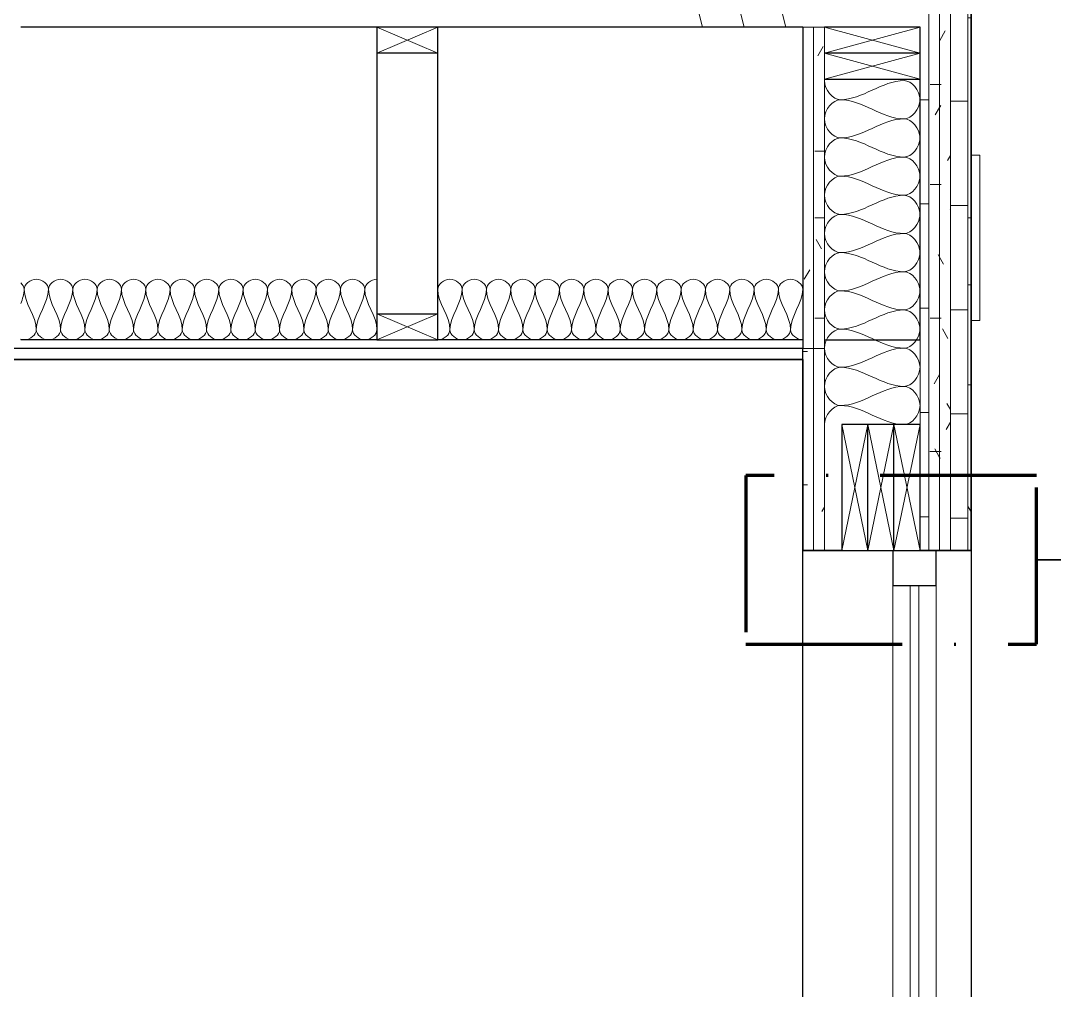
# Model space of a CAD drawing. Header units: inches. Extents: x 6 to 8416, y -388 to 6104.
# Drawn here: x 128.8 to 188.3, y 5803.3 to 5859.1 of the extents above; entities that cross this region are included whole.
import ezdxf

# ---------------------------------------------------------------- set-up
doc = ezdxf.new("R2010")
doc.units = ezdxf.units.IN
doc.header["$MEASUREMENT"] = 0
doc.linetypes.add('Dash Dot 3_16_', pattern=[15, 9, -3, 0, -3])
for name, color, linetype, lineweight in [('A-ANNO-SYMB', 150, 'Continuous', 13), ('A-DETL', 90, 'Continuous', 13), ('A-DETL-GENF', 92, 'Continuous', 13), ('A-FLOR', 192, 'Continuous', 18), ('A-FLOR-MCUT', 51, 'Continuous', 25), ('A-FLOR-PATT', 8, 'Continuous', 35), ('A-GLAZ', 151, 'Continuous', 25), ('A-GLAZ-SILL', 1, 'Continuous', 18), ('A-WALL', 113, 'Continuous', 25), ('A-WALL-PATT', 111, 'Continuous', 35), ('M-EQPM', 50, 'Continuous', 18)]:
    doc.layers.add(name, color=color, linetype=linetype, lineweight=lineweight)
pattern_1 = [(0, (-751.995, 5590.484), (0, 60), [60, 0, 0, 0]), (284.036, (-711.195, 5602.484), (59.99915, -180.0005), [12.369, -235.017]), (284.036, (-713.595, 5602.484), (59.99915, -180.0005), [12.369, -235.017]), (284.036, (-715.995, 5602.484), (59.99915, -180.0005), [12.369, -235.017]), (284.036, (-747.195, 5614.484), (59.99915, -180.0005), [12.369, -235.017]), (284.036, (-749.595, 5614.484), (59.99915, -180.0005), [12.369, -235.017]), (284.036, (-751.995, 5614.484), (59.99915, -180.0005), [12.369, -235.017]), (284.036, (-729.195, 5626.484), (59.99915, -180.0005), [12.369, -235.017]), (284.036, (-731.595, 5626.484), (59.99915, -180.0005), [12.369, -235.017]), (284.036, (-733.995, 5626.484), (59.99915, -180.0005), [12.369, -235.017]), (284.036, (-711.195, 5638.484), (59.99915, -180.0005), [12.369, -235.017]), (284.036, (-713.595, 5638.484), (59.99915, -180.0005), [12.369, -235.017]), (284.036, (-715.995, 5638.484), (59.99915, -180.0005), [12.369, -235.017]), (284.036, (-747.195, 5650.484), (59.99915, -180.0005), [12.369, -235.017]), (284.036, (-749.595, 5650.484), (59.99915, -180.0005), [12.369, -235.017]), (284.036, (-751.995, 5650.484), (59.99915, -180.0005), [12.369, -235.017]), (0, (-751.995, 5596.484), (0, 60), [60, 0, 0, 0]), (0, (-751.995, 5602.484), (0, 60), [60, 0, 0, 0]), (0, (-751.995, 5608.484), (0, 60), [60, 0, 0, 0]), (0, (-751.995, 5614.484), (0, 60), [60, 0, 0, 0]), (0, (-751.995, 5620.484), (0, 60), [60, 0, 0, 0]), (0, (-751.995, 5626.484), (0, 60), [60, 0, 0, 0]), (0, (-751.995, 5632.484), (0, 60), [60, 0, 0, 0]), (0, (-751.995, 5638.484), (0, 60), [60, 0, 0, 0]), (0, (-751.995, 5644.484), (0, 60), [60, 0, 0, 0])]
pattern_2 = [(0, (-751.9948, 5590.484), (7.68, 1.92), [0.6336, -5.126, 0.6336, -5.126, -30.72]), (0, (-751.9948, 5590.484), (7.68, 1.92), [-11.52, 0.6336, -10.886, 0.6336, -5.126, -13.44]), (0, (-751.9948, 5590.484), (7.68, 1.92), [-28.8, 0.6336, -3.206, 0.6336, -8.966]), (120, (-749.1148, 5591.444), (-5.5027688, 5.691075), [0.6336, -5.126, 0.6336, -5.126, -30.72]), (120, (-749.1148, 5591.444), (-5.5027688, 5.691075), [-11.52, 0.6336, -10.886, 0.6336, -5.126, -13.44]), (120, (-749.1148, 5591.444), (-5.5027688, 5.691075), [-28.8, 0.6336, -3.206, 0.6336, -8.966]), (240, (-748.1548, 5595.284), (-2.1772312, -7.611075), [0.6336, -5.126, 0.6336, -5.126, -30.72]), (240, (-748.1548, 5595.284), (-2.1772312, -7.611075), [-11.52, 0.6336, -10.886, 0.6336, -5.126, -13.44]), (240, (-748.1548, 5595.284), (-2.1772312, -7.611075), [-28.8, 0.6336, -3.206, 0.6336, -8.966])]
pattern_3 = [(0, (-902.613, 5590.484), (7.68, 1.92), [0.6336, -5.126, 0.6336, -5.126, -30.72]), (0, (-902.613, 5590.484), (7.68, 1.92), [-11.52, 0.6336, -10.886, 0.6336, -5.126, -13.44]), (0, (-902.613, 5590.484), (7.68, 1.92), [-28.8, 0.6336, -3.206, 0.6336, -8.966]), (120, (-899.733, 5591.444), (-5.5027688, 5.691075), [0.6336, -5.126, 0.6336, -5.126, -30.72]), (120, (-899.733, 5591.444), (-5.5027688, 5.691075), [-11.52, 0.6336, -10.886, 0.6336, -5.126, -13.44]), (120, (-899.733, 5591.444), (-5.5027688, 5.691075), [-28.8, 0.6336, -3.206, 0.6336, -8.966]), (240, (-898.773, 5595.284), (-2.1772312, -7.611075), [0.6336, -5.126, 0.6336, -5.126, -30.72]), (240, (-898.773, 5595.284), (-2.1772312, -7.611075), [-11.52, 0.6336, -10.886, 0.6336, -5.126, -13.44]), (240, (-898.773, 5595.284), (-2.1772312, -7.611075), [-28.8, 0.6336, -3.206, 0.6336, -8.966])]

# ---------------------------------------------------------------- blocks, each defined once
blk = doc.blocks.new('1-2 WD Adaptive-Color Side Panel-TS - 4-0_x6_-6_-17821692-WALL SECTION - PARKING EAST')
at = {"layer": 'A-GLAZ', "lineweight": 13}
for p, q in [((23.189, 5445), (23.189, 5367)), ((32.877, 5367), (32.877, 5445)), ((28.377, 5443), (28.377, 5395)), ((30.877, 5395), (30.877, 5443)), ((28.377, 5391), (28.377, 5369)), ((30.877, 5369), (30.877, 5391))]:
    blk.add_line(p, q, dxfattribs=at)
at = {"layer": 'A-GLAZ', "color": 7}
for p, q in [((28.377, 5445), (28.377, 5443)), ((30.877, 5445), (29.939, 5445)), ((30.877, 5443), (30.877, 5445)), ((28.377, 5443), (30.877, 5443)), ((30.877, 5395), (28.377, 5395)), ((28.377, 5395), (28.377, 5393)), ((30.877, 5393), (30.877, 5395)), ((30.877, 5393), (28.377, 5393)), ((28.377, 5393), (28.377, 5391)), ((28.377, 5393), (30.877, 5393)), ((30.877, 5391), (30.877, 5393)), ((28.377, 5391), (30.877, 5391)), ((30.877, 5369), (28.377, 5369)), ((28.377, 5369), (28.377, 5367)), ((30.877, 5367), (30.877, 5369)), ((29.939, 5367), (30.877, 5367))]:
    blk.add_line(p, q, dxfattribs=at)
at = {"layer": 'A-GLAZ', "lineweight": 18}
for p, q in [((29.877, 5443), (29.377, 5443)), ((29.377, 5443), (29.377, 5395)), ((29.877, 5395), (29.877, 5443)), ((29.377, 5395), (29.877, 5395)), ((29.877, 5390), (29.377, 5390)), ((29.377, 5390), (29.377, 5370)), ((29.877, 5370), (29.877, 5390)), ((29.377, 5370), (29.877, 5370))]:
    blk.add_line(p, q, dxfattribs=at)
at = {"layer": 'A-GLAZ-SILL'}
for p, q in [((30.377, 5391), (28.877, 5391)), ((28.877, 5391), (28.877, 5390)), ((30.377, 5390), (30.377, 5391)), ((28.877, 5390), (30.377, 5390)), ((28.877, 5390), (28.877, 5370)), ((30.377, 5370), (30.377, 5390)), ((28.877, 5370), (28.877, 5369)), ((30.377, 5370), (28.877, 5370)), ((30.377, 5369), (30.377, 5370)), ((28.877, 5369), (30.377, 5369))]:
    blk.add_line(p, q, dxfattribs=at)
blk = doc.blocks.new('ME Louvers w Trim-AM - 24_ x 8_-17810076-WALL SECTION - PARKING EAST')
at = {"layer": 'M-EQPM'}
for p, q in [((32.877, 5467.75), (33.377, 5467.75)), ((33.377, 5467.75), (33.377, 5458.25)), ((33.377, 5458.25), (32.877, 5458.25))]:
    blk.add_line(p, q, dxfattribs=at)
blk = doc.blocks.new('06 Nominal Cut Lumber-Section-AM1 - 2x8 Section-20149446-WALL SECTION - PARKING EAST')
at = {"layer": 'A-DETL-GENF', "lineweight": 25}
for p, q in [((29.939, 5708), (28.439, 5708)), ((29.939, 5700.75), (29.939, 5708)), ((28.439, 5700.75), (29.939, 5700.75))]:
    blk.add_line(p, q, dxfattribs=at)
at = {"layer": 'A-DETL-GENF'}
for p, q in [((29.939, 5700.75), (28.439, 5708)), ((28.439, 5700.75), (29.939, 5708))]:
    blk.add_line(p, q, dxfattribs=at)
blk = doc.blocks.new('06 Nominal Cut Lumber-Section-AM1 - 2x8 Section-V2-WALL SECTION - PARKING EAST')
at = {"layer": 'A-DETL-GENF', "lineweight": 25}
for p, q in [((26.939, 5708), (25.439, 5708)), ((25.439, 5708), (25.439, 5700.75)), ((26.939, 5700.75), (26.939, 5708)), ((25.439, 5700.75), (26.939, 5700.75))]:
    blk.add_line(p, q, dxfattribs=at)
at = {"layer": 'A-DETL-GENF'}
for p, q in [((26.939, 5700.75), (25.439, 5708)), ((25.439, 5700.75), (26.939, 5708))]:
    blk.add_line(p, q, dxfattribs=at)
blk = doc.blocks.new('06 Nominal Cut Lumber-Section-AM1 - 2x6 Section-9014713-WALL SECTION - PARKING EAST')
at = {"layer": 'A-DETL-GENF', "lineweight": 25}
for p, q in [((29.939, 5730.875), (24.439, 5730.875)), ((29.939, 5729.375), (29.939, 5730.875))]:
    blk.add_line(p, q, dxfattribs=at)
at = {"layer": 'A-DETL-GENF'}
for p, q in [((24.439, 5730.875), (29.939, 5729.375)), ((24.439, 5729.375), (29.939, 5730.875))]:
    blk.add_line(p, q, dxfattribs=at)
blk = doc.blocks.new('06 Nominal Cut Lumber-Section-AM1 - 2x6 Section-16986702-WALL SECTION - PARKING EAST')
at = {"layer": 'A-DETL-GENF', "lineweight": 25}
for p, q in [((29.939, 5729.375), (24.439, 5729.375)), ((29.939, 5727.875), (29.939, 5729.375)), ((24.439, 5727.875), (29.939, 5727.875))]:
    blk.add_line(p, q, dxfattribs=at)
at = {"layer": 'A-DETL-GENF'}
for p, q in [((24.439, 5727.875), (29.939, 5729.375)), ((24.439, 5729.375), (29.939, 5727.875))]:
    blk.add_line(p, q, dxfattribs=at)
blk = doc.blocks.new('09 GypsumWallboardTypeX-Section-AM - 5_8_-V10-WALL SECTION - PARKING EAST')
at = {"layer": 'A-DETL-GENF'}
h = blk.add_hatch(dxfattribs=at)
h.set_pattern_fill('FP_6', color=256, style=0, pattern_type=2)
h.set_pattern_definition(pattern_3)
h.paths.add_polyline_path([(24.439, 5840.25), (24.439, 5858.75), (23.814, 5858.75), (23.814, 5840.25)])
for p, q in [((24.439, 5858.75), (23.814, 5858.75)), ((24.439, 5840.25), (24.439, 5858.75)), ((23.814, 5840.25), (24.439, 5840.25))]:
    blk.add_line(p, q, dxfattribs=at)
blk = doc.blocks.new('09 GypsumWallboardTypeX-Section-AM - 5_8_-V11-WALL SECTION - PARKING EAST')
at = {"layer": 'A-DETL-GENF'}
h = blk.add_hatch(dxfattribs=at)
h.set_pattern_fill('FP_6', color=256, style=0, pattern_type=2)
h.set_pattern_definition(pattern_3)
h.paths.add_polyline_path([(23.814, 5840.25), (23.814, 5858.75), (23.189, 5858.75), (23.189, 5840.25)])
at = {"layer": 'A-DETL-GENF', "lineweight": 25}
blk.add_line((23.189, 5858.75), (23.189, 5840.25), dxfattribs=at)
at = {"layer": 'A-DETL-GENF'}
for p, q in [((23.814, 5858.75), (23.189, 5858.75)), ((23.814, 5840.25), (23.814, 5858.75)), ((23.189, 5840.25), (23.814, 5840.25))]:
    blk.add_line(p, q, dxfattribs=at)
blk = doc.blocks.new('06 Nominal Cut Lumber-Section-AM1 - 2x4 Section-9046868-WALL SECTION - PARKING EAST')
at = {"layer": 'A-DETL-GENF', "lineweight": 25}
for p, q in [((2.189, 5730.875), (-1.311, 5730.875)), ((-1.311, 5730.875), (-1.311, 5729.375)), ((2.189, 5729.375), (2.189, 5730.875))]:
    blk.add_line(p, q, dxfattribs=at)
at = {"layer": 'A-DETL-GENF'}
for p, q in [((-1.311, 5729.375), (2.189, 5730.875)), ((-1.311, 5730.875), (2.189, 5729.375))]:
    blk.add_line(p, q, dxfattribs=at)
blk = doc.blocks.new('06 Nominal Cut Lumber-Section-AM1 - 2x4 Section-V5-WALL SECTION - PARKING EAST')
at = {"layer": 'A-DETL-GENF', "lineweight": 25}
for p, q in [((-1.311, 5714.375), (-1.311, 5712.875)), ((2.189, 5712.875), (2.189, 5714.375)), ((-1.311, 5712.875), (2.189, 5712.875))]:
    blk.add_line(p, q, dxfattribs=at)
at = {"layer": 'A-DETL-GENF'}
for p, q in [((-1.311, 5712.875), (2.189, 5714.375)), ((-1.311, 5714.375), (2.189, 5712.875))]:
    blk.add_line(p, q, dxfattribs=at)
blk = doc.blocks.new('06 Nominal Cut Lumber-Top-AM - 4_ W-20150248-WALL SECTION - PARKING EAST')
at = {"layer": 'A-DETL-GENF', "lineweight": 25}
for p, q in [((2.189, 5729.375), (-1.311, 5729.375)), ((-1.311, 5729.375), (-1.311, 5714.375)), ((2.189, 5714.375), (2.189, 5729.375)), ((-1.311, 5714.375), (2.189, 5714.375))]:
    blk.add_line(p, q, dxfattribs=at)

msp = doc.modelspace()

# ---------------------------------------------------------------- hatches: boundary and pattern name
at = {"layer": 'A-FLOR-PATT', "lineweight": 13}
h = msp.add_hatch(dxfattribs=at)
h.set_pattern_fill('FP_3', color=256, style=0, pattern_type=2)
h.set_pattern_definition(pattern_1)
h.paths.add_polyline_path([(128.80738982, 5858.75), (180.55738975, 5858.75), (180.55738982, 5859.5), (36.66538982, 5859.5), (36.66538982, 5858.75), (125.30738982, 5858.75)])
at = {"layer": 'A-WALL-PATT', "lineweight": 13}
h = msp.add_hatch(dxfattribs=at)
h.set_pattern_fill('FP_3', color=256, style=0, pattern_type=2)
h.set_pattern_definition(pattern_1)
h.paths.add_polyline_path([(180.55738982, 5731.625), (181.05738982, 5731.625), (181.05738982, 5750.625), (180.55738982, 5750.625), (180.55738982, 5733.125)])
h.paths.add_polyline_path([(180.55738982, 5828.625), (181.05738982, 5828.625), (181.05738982, 5859.5), (180.55738982, 5859.5), (180.55738982, 5835.875)])
h = msp.add_hatch(dxfattribs=at)
h.set_pattern_fill('FP_6', color=256, style=0, pattern_type=2)
h.set_pattern_definition(pattern_2)
h.paths.add_polyline_path([(181.68238982, 5731.625), (181.68238982, 5750.625), (181.05738982, 5750.625), (181.05738982, 5731.625)])
h.paths.add_polyline_path([(181.05738982, 5828.625), (181.68238982, 5828.625), (181.68238982, 5859.5), (181.05738982, 5859.5), (181.05738982, 5843.40475)])
h = msp.add_hatch(dxfattribs=at)
h.set_pattern_fill('FP_6', color=256, style=0, pattern_type=2)
h.set_pattern_definition(pattern_2)
h.paths.add_polyline_path([(181.79938982, 5731.625), (182.30738982, 5731.625), (182.30738982, 5750.625), (181.68238982, 5750.625), (181.68238982, 5731.625)])
h.paths.add_polyline_path([(181.79938982, 5828.625), (182.30738982, 5828.625), (182.30738982, 5859.5), (181.68238982, 5859.5), (181.68238982, 5828.625)])
h = msp.add_hatch(dxfattribs=at)
h.set_pattern_fill('FP_2', color=256, style=0, pattern_type=2)
h.set_pattern_definition([(0, (-751.995, 5590.484), (0, 6), []), (90, (-751.995, 5590.484), (-6, 4e-16), [])])
h.paths.add_polyline_path([(182.49488982, 5731.625), (182.49488982, 5732.375), (183.30738982, 5732.375), (183.30738982, 5750.625), (182.30738982, 5750.625), (182.30738982, 5731.625)])
h.paths.add_polyline_path([(182.30738982, 5828.625), (183.30738982, 5828.625), (183.30738982, 5859.5), (182.30738982, 5859.5), (182.30738982, 5843.40475)])
h = msp.add_hatch(dxfattribs=at)
h.set_pattern_fill('FP_6', color=256, style=0, pattern_type=2)
h.set_pattern_definition(pattern_2)
h.paths.add_polyline_path([(183.49488982, 5732.375), (183.49488982, 5750.625), (183.30738982, 5750.625), (183.30738982, 5732.375)])
h.paths.add_polyline_path([(183.49488982, 5828.625), (183.49488982, 5859.5), (183.30738982, 5859.5), (183.30738982, 5828.625)])
h = msp.add_hatch(dxfattribs=at)
h.set_pattern_fill('FP_6', color=256, style=0, pattern_type=2)
h.set_pattern_definition(pattern_2)
h.paths.add_polyline_path([(174.43238982, 5731.625), (174.43238982, 5750.625), (173.80738982, 5750.625), (173.80738982, 5731.625)])
h.paths.add_polyline_path([(174.43238982, 5828.625), (174.43238982, 5840.25), (173.80738982, 5840.25), (173.80738982, 5828.625)])
h = msp.add_hatch(dxfattribs=at)
h.set_pattern_fill('FP_6', color=256, style=0, pattern_type=2)
h.set_pattern_definition(pattern_2)
h.paths.add_polyline_path([(174.43238982, 5731.625), (175.05738982, 5731.625), (175.05738982, 5750.625), (174.43238982, 5750.625), (174.43238982, 5733.125)])
h.paths.add_polyline_path([(174.43238982, 5828.625), (175.05738982, 5828.625), (175.05738982, 5840.25), (174.43238982, 5840.25), (174.43238982, 5839.625)])

# ---------------------------------------------------------------- linework, layer by layer
at = {"layer": 'A-ANNO-SYMB', "linetype": 'Dash Dot 3_16_', "lineweight": 70}
for p, q in [((170.52496915, 5832.9384304), (170.52496915, 5823.24781304)), ((187.26330822, 5832.9384304), (170.52496915, 5832.9384304)), ((187.26330822, 5823.24781304), (187.26330822, 5832.9384304)), ((170.52496915, 5823.24781304), (187.26330822, 5823.24781304))]:
    msp.add_line(p, q, dxfattribs=at)
at = {"layer": 'A-ANNO-SYMB', "lineweight": 35}
msp.add_line((187.26330822, 5828.09312172), (207.03341478, 5828.09312172), dxfattribs=at)
at = {"layer": 'A-DETL'}
for points in [[(175.97405649, 5854.575), (175.54193568, 5854.575), (175.05738982, 5855.15645503), (175.05738982, 5855.675)], [(179.64072315, 5855.675), (178.38088532, 5855.675), (177.23389432, 5854.575), (175.97405649, 5854.575)], [(179.64072315, 5853.475), (180.07284396, 5853.475), (181.04193568, 5854.575), (180.07284396, 5855.675), (179.64072315, 5855.675)], [(175.97405649, 5852.375), (175.54193568, 5852.375), (174.57284396, 5853.475), (175.54193568, 5854.575), (175.97405649, 5854.575)], [(175.97405649, 5854.575), (177.23389432, 5854.575), (178.38088532, 5853.475), (179.64072315, 5853.475)], [(179.64072315, 5853.475), (178.38088532, 5853.475), (177.23389432, 5852.375), (175.97405649, 5852.375)], [(179.64072315, 5851.275), (180.07284396, 5851.275), (181.04193568, 5852.375), (180.07284396, 5853.475), (179.64072315, 5853.475)], [(175.97405649, 5850.175), (175.54193568, 5850.175), (174.57284396, 5851.275), (175.54193568, 5852.375), (175.97405649, 5852.375)], [(175.97405649, 5852.375), (177.23389432, 5852.375), (178.38088532, 5851.275), (179.64072315, 5851.275)], [(179.64072315, 5851.275), (178.38088532, 5851.275), (177.23389432, 5850.175), (175.97405649, 5850.175)], [(179.64072315, 5849.075), (180.07284396, 5849.075), (181.04193568, 5850.175), (180.07284396, 5851.275), (179.64072315, 5851.275)], [(175.97405649, 5847.975), (175.54193568, 5847.975), (174.57284396, 5849.075), (175.54193568, 5850.175), (175.97405649, 5850.175)], [(175.97405649, 5850.175), (177.23389432, 5850.175), (178.38088532, 5849.075), (179.64072315, 5849.075)], [(179.64072315, 5849.075), (178.38088532, 5849.075), (177.23389432, 5847.975), (175.97405649, 5847.975)], [(179.64072315, 5846.875), (180.07284396, 5846.875), (181.04193568, 5847.975), (180.07284396, 5849.075), (179.64072315, 5849.075)], [(175.97405649, 5845.775), (175.54193568, 5845.775), (174.57284396, 5846.875), (175.54193568, 5847.975), (175.97405649, 5847.975)], [(175.97405649, 5847.975), (177.23389432, 5847.975), (178.38088532, 5846.875), (179.64072315, 5846.875)], [(179.64072315, 5846.875), (178.38088532, 5846.875), (177.23389432, 5845.775), (175.97405649, 5845.775)], [(179.64072315, 5844.675), (180.07284396, 5844.675), (181.04193568, 5845.775), (180.07284396, 5846.875), (179.64072315, 5846.875)], [(175.97405649, 5843.575), (175.54193568, 5843.575), (174.57284396, 5844.675), (175.54193568, 5845.775), (175.97405649, 5845.775)], [(175.97405649, 5845.775), (177.23389432, 5845.775), (178.38088532, 5844.675), (179.64072315, 5844.675)], [(179.64072315, 5844.675), (178.38088532, 5844.675), (177.23389432, 5843.575), (175.97405649, 5843.575)], [(179.64072315, 5842.475), (180.07284396, 5842.475), (181.04193568, 5843.575), (180.07284396, 5844.675), (179.64072315, 5844.675)], [(129.00738982, 5843.66666667), (129.00738982, 5843.79237454), (128.93424696, 5843.92505426), (128.82139798, 5844.03206119)], [(130.40738982, 5843.66666667), (130.40738982, 5843.94165264), (129.70738982, 5844.55834736), (129.00738982, 5843.94165264), (129.00738982, 5843.66666667)], [(131.80738982, 5843.66666667), (131.80738982, 5843.94165264), (131.10738982, 5844.55834736), (130.40738982, 5843.94165264), (130.40738982, 5843.66666667)], [(133.20738982, 5843.66666667), (133.20738982, 5843.94165264), (132.50738982, 5844.55834736), (131.80738982, 5843.94165264), (131.80738982, 5843.66666667)], [(134.60738982, 5843.66666667), (134.60738982, 5843.94165264), (133.90738982, 5844.55834736), (133.20738982, 5843.94165264), (133.20738982, 5843.66666667)], [(136.00738982, 5843.66666667), (136.00738982, 5843.94165264), (135.30738982, 5844.55834736), (134.60738982, 5843.94165264), (134.60738982, 5843.66666667)], [(137.40738982, 5843.66666667), (137.40738982, 5843.94165264), (136.70738982, 5844.55834736), (136.00738982, 5843.94165264), (136.00738982, 5843.66666667)], [(138.80738982, 5843.66666667), (138.80738982, 5843.94165264), (138.10738982, 5844.55834736), (137.40738982, 5843.94165264), (137.40738982, 5843.66666667)], [(140.20738982, 5843.66666667), (140.20738982, 5843.94165264), (139.50738982, 5844.55834736), (138.80738982, 5843.94165264), (138.80738982, 5843.66666667)], [(141.60738982, 5843.66666667), (141.60738982, 5843.94165264), (140.90738982, 5844.55834736), (140.20738982, 5843.94165264), (140.20738982, 5843.66666667)], [(143.00738982, 5843.66666667), (143.00738982, 5843.94165264), (142.30738982, 5844.55834736), (141.60738982, 5843.94165264), (141.60738982, 5843.66666667)], [(144.40738982, 5843.66666667), (144.40738982, 5843.94165264), (143.70738982, 5844.55834736), (143.00738982, 5843.94165264), (143.00738982, 5843.66666667)], [(145.80738982, 5843.66666667), (145.80738982, 5843.94165264), (145.10738982, 5844.55834736), (144.40738982, 5843.94165264), (144.40738982, 5843.66666667)], [(147.20738982, 5843.66666667), (147.20738982, 5843.94165264), (146.50738982, 5844.55834736), (145.80738982, 5843.94165264), (145.80738982, 5843.66666667)], [(148.60738982, 5843.66666667), (148.60738982, 5843.94165264), (147.90738982, 5844.55834736), (147.20738982, 5843.94165264), (147.20738982, 5843.66666667)], [(149.30738982, 5844.25), (148.95738982, 5844.25), (148.60738982, 5843.94165264), (148.60738982, 5843.66666667)], [(154.20738982, 5843.66666667), (154.20738982, 5843.94165264), (153.50738982, 5844.55834736), (152.80738982, 5843.94165264), (152.80738982, 5843.66666667)], [(155.60738982, 5843.66666667), (155.60738982, 5843.94165264), (154.90738982, 5844.55834736), (154.20738982, 5843.94165264), (154.20738982, 5843.66666667)], [(157.00738982, 5843.66666667), (157.00738982, 5843.94165264), (156.30738982, 5844.55834736), (155.60738982, 5843.94165264), (155.60738982, 5843.66666667)], [(158.40738982, 5843.66666667), (158.40738982, 5843.94165264), (157.70738982, 5844.55834736), (157.00738982, 5843.94165264), (157.00738982, 5843.66666667)], [(159.80738982, 5843.66666667), (159.80738982, 5843.94165264), (159.10738982, 5844.55834736), (158.40738982, 5843.94165264), (158.40738982, 5843.66666667)], [(161.20738982, 5843.66666667), (161.20738982, 5843.94165264), (160.50738982, 5844.55834736), (159.80738982, 5843.94165264), (159.80738982, 5843.66666667)], [(162.60738982, 5843.66666667), (162.60738982, 5843.94165264), (161.90738982, 5844.55834736), (161.20738982, 5843.94165264), (161.20738982, 5843.66666667)], [(164.00738982, 5843.66666667), (164.00738982, 5843.94165264), (163.30738982, 5844.55834736), (162.60738982, 5843.94165264), (162.60738982, 5843.66666667)], [(165.40738982, 5843.66666667), (165.40738982, 5843.94165264), (164.70738982, 5844.55834736), (164.00738982, 5843.94165264), (164.00738982, 5843.66666667)], [(166.80738982, 5843.66666667), (166.80738982, 5843.94165264), (166.10738982, 5844.55834736), (165.40738982, 5843.94165264), (165.40738982, 5843.66666667)], [(168.20738982, 5843.66666667), (168.20738982, 5843.94165264), (167.50738982, 5844.55834736), (166.80738982, 5843.94165264), (166.80738982, 5843.66666667)], [(169.60738982, 5843.66666667), (169.60738982, 5843.94165264), (168.90738982, 5844.55834736), (168.20738982, 5843.94165264), (168.20738982, 5843.66666667)], [(171.00738982, 5843.66666667), (171.00738982, 5843.94165264), (170.30738982, 5844.55834736), (169.60738982, 5843.94165264), (169.60738982, 5843.66666667)], [(172.40738982, 5843.66666667), (172.40738982, 5843.94165264), (171.70738982, 5844.55834736), (171.00738982, 5843.94165264), (171.00738982, 5843.66666667)], [(173.80738982, 5843.66666667), (173.80738982, 5843.94165264), (173.10738982, 5844.55834736), (172.40738982, 5843.94165264), (172.40738982, 5843.66666667)], [(128.80858812, 5842.84129608), (128.92083023, 5843.11170314), (129.00738982, 5843.38474491), (129.00738982, 5843.66666667)], [(129.00738982, 5843.66666667), (129.00738982, 5842.86495168), (129.70738982, 5842.13504832), (129.70738982, 5841.33333333)], [(129.70738982, 5841.33333333), (129.70738982, 5842.13504832), (130.40738982, 5842.86495168), (130.40738982, 5843.66666667)], [(130.40738982, 5843.66666667), (130.40738982, 5842.86495168), (131.10738982, 5842.13504832), (131.10738982, 5841.33333333)], [(131.10738982, 5841.33333333), (131.10738982, 5842.13504832), (131.80738982, 5842.86495168), (131.80738982, 5843.66666667)], [(131.80738982, 5843.66666667), (131.80738982, 5842.86495168), (132.50738982, 5842.13504832), (132.50738982, 5841.33333333)], [(132.50738982, 5841.33333333), (132.50738982, 5842.13504832), (133.20738982, 5842.86495168), (133.20738982, 5843.66666667)], [(133.20738982, 5843.66666667), (133.20738982, 5842.86495168), (133.90738982, 5842.13504832), (133.90738982, 5841.33333333)], [(133.90738982, 5841.33333333), (133.90738982, 5842.13504832), (134.60738982, 5842.86495168), (134.60738982, 5843.66666667)], [(134.60738982, 5843.66666667), (134.60738982, 5842.86495168), (135.30738982, 5842.13504832), (135.30738982, 5841.33333333)], [(135.30738982, 5841.33333333), (135.30738982, 5842.13504832), (136.00738982, 5842.86495168), (136.00738982, 5843.66666667)], [(136.00738982, 5843.66666667), (136.00738982, 5842.86495168), (136.70738982, 5842.13504832), (136.70738982, 5841.33333333)], [(136.70738982, 5841.33333333), (136.70738982, 5842.13504832), (137.40738982, 5842.86495168), (137.40738982, 5843.66666667)], [(137.40738982, 5843.66666667), (137.40738982, 5842.86495168), (138.10738982, 5842.13504832), (138.10738982, 5841.33333333)], [(138.10738982, 5841.33333333), (138.10738982, 5842.13504832), (138.80738982, 5842.86495168), (138.80738982, 5843.66666667)], [(138.80738982, 5843.66666667), (138.80738982, 5842.86495168), (139.50738982, 5842.13504832), (139.50738982, 5841.33333333)], [(139.50738982, 5841.33333333), (139.50738982, 5842.13504832), (140.20738982, 5842.86495168), (140.20738982, 5843.66666667)], [(140.20738982, 5843.66666667), (140.20738982, 5842.86495168), (140.90738982, 5842.13504832), (140.90738982, 5841.33333333)], [(140.90738982, 5841.33333333), (140.90738982, 5842.13504832), (141.60738982, 5842.86495168), (141.60738982, 5843.66666667)], [(141.60738982, 5843.66666667), (141.60738982, 5842.86495168), (142.30738982, 5842.13504832), (142.30738982, 5841.33333333)], [(142.30738982, 5841.33333333), (142.30738982, 5842.13504832), (143.00738982, 5842.86495168), (143.00738982, 5843.66666667)], [(143.00738982, 5843.66666667), (143.00738982, 5842.86495168), (143.70738982, 5842.13504832), (143.70738982, 5841.33333333)], [(143.70738982, 5841.33333333), (143.70738982, 5842.13504832), (144.40738982, 5842.86495168), (144.40738982, 5843.66666667)], [(144.40738982, 5843.66666667), (144.40738982, 5842.86495168), (145.10738982, 5842.13504832), (145.10738982, 5841.33333333)], [(145.10738982, 5841.33333333), (145.10738982, 5842.13504832), (145.80738982, 5842.86495168), (145.80738982, 5843.66666667)], [(145.80738982, 5843.66666667), (145.80738982, 5842.86495168), (146.50738982, 5842.13504832), (146.50738982, 5841.33333333)], [(146.50738982, 5841.33333333), (146.50738982, 5842.13504832), (147.20738982, 5842.86495168), (147.20738982, 5843.66666667)], [(147.20738982, 5843.66666667), (147.20738982, 5842.86495168), (147.90738982, 5842.13504832), (147.90738982, 5841.33333333)], [(147.90738982, 5841.33333333), (147.90738982, 5842.13504832), (148.60738982, 5842.86495168), (148.60738982, 5843.66666667)], [(148.60738982, 5843.66666667), (148.60738982, 5842.86495168), (149.30738982, 5842.13504832), (149.30738982, 5841.33333333)], [(152.80738982, 5843.66666667), (152.80738982, 5842.86495168), (153.50738982, 5842.13504832), (153.50738982, 5841.33333333)], [(153.50738982, 5841.33333333), (153.50738982, 5842.13504832), (154.20738982, 5842.86495168), (154.20738982, 5843.66666667)], [(154.20738982, 5843.66666667), (154.20738982, 5842.86495168), (154.90738982, 5842.13504832), (154.90738982, 5841.33333333)], [(154.90738982, 5841.33333333), (154.90738982, 5842.13504832), (155.60738982, 5842.86495168), (155.60738982, 5843.66666667)], [(155.60738982, 5843.66666667), (155.60738982, 5842.86495168), (156.30738982, 5842.13504832), (156.30738982, 5841.33333333)], [(156.30738982, 5841.33333333), (156.30738982, 5842.13504832), (157.00738982, 5842.86495168), (157.00738982, 5843.66666667)], [(157.00738982, 5843.66666667), (157.00738982, 5842.86495168), (157.70738982, 5842.13504832), (157.70738982, 5841.33333333)], [(157.70738982, 5841.33333333), (157.70738982, 5842.13504832), (158.40738982, 5842.86495168), (158.40738982, 5843.66666667)], [(158.40738982, 5843.66666667), (158.40738982, 5842.86495168), (159.10738982, 5842.13504832), (159.10738982, 5841.33333333)], [(159.10738982, 5841.33333333), (159.10738982, 5842.13504832), (159.80738982, 5842.86495168), (159.80738982, 5843.66666667)], [(159.80738982, 5843.66666667), (159.80738982, 5842.86495168), (160.50738982, 5842.13504832), (160.50738982, 5841.33333333)], [(160.50738982, 5841.33333333), (160.50738982, 5842.13504832), (161.20738982, 5842.86495168), (161.20738982, 5843.66666667)], [(161.20738982, 5843.66666667), (161.20738982, 5842.86495168), (161.90738982, 5842.13504832), (161.90738982, 5841.33333333)], [(161.90738982, 5841.33333333), (161.90738982, 5842.13504832), (162.60738982, 5842.86495168), (162.60738982, 5843.66666667)], [(162.60738982, 5843.66666667), (162.60738982, 5842.86495168), (163.30738982, 5842.13504832), (163.30738982, 5841.33333333)], [(163.30738982, 5841.33333333), (163.30738982, 5842.13504832), (164.00738982, 5842.86495168), (164.00738982, 5843.66666667)], [(164.00738982, 5843.66666667), (164.00738982, 5842.86495168), (164.70738982, 5842.13504832), (164.70738982, 5841.33333333)], [(164.70738982, 5841.33333333), (164.70738982, 5842.13504832), (165.40738982, 5842.86495168), (165.40738982, 5843.66666667)], [(165.40738982, 5843.66666667), (165.40738982, 5842.86495168), (166.10738982, 5842.13504832), (166.10738982, 5841.33333333)], [(166.10738982, 5841.33333333), (166.10738982, 5842.13504832), (166.80738982, 5842.86495168), (166.80738982, 5843.66666667)], [(166.80738982, 5843.66666667), (166.80738982, 5842.86495168), (167.50738982, 5842.13504832), (167.50738982, 5841.33333333)], [(167.50738982, 5841.33333333), (167.50738982, 5842.13504832), (168.20738982, 5842.86495168), (168.20738982, 5843.66666667)], [(168.20738982, 5843.66666667), (168.20738982, 5842.86495168), (168.90738982, 5842.13504832), (168.90738982, 5841.33333333)], [(168.90738982, 5841.33333333), (168.90738982, 5842.13504832), (169.60738982, 5842.86495168), (169.60738982, 5843.66666667)], [(169.60738982, 5843.66666667), (169.60738982, 5842.86495168), (170.30738982, 5842.13504832), (170.30738982, 5841.33333333)], [(170.30738982, 5841.33333333), (170.30738982, 5842.13504832), (171.00738982, 5842.86495168), (171.00738982, 5843.66666667)], [(171.00738982, 5843.66666667), (171.00738982, 5842.86495168), (171.70738982, 5842.13504832), (171.70738982, 5841.33333333)], [(171.70738982, 5841.33333333), (171.70738982, 5842.13504832), (172.40738982, 5842.86495168), (172.40738982, 5843.66666667)], [(172.40738982, 5843.66666667), (172.40738982, 5842.86495168), (173.10738982, 5842.13504832), (173.10738982, 5841.33333333)], [(173.10738982, 5841.33333333), (173.10738982, 5842.13504832), (173.80738982, 5842.86495168), (173.80738982, 5843.66666667)], [(175.97405649, 5841.375), (175.54193568, 5841.375), (174.57284396, 5842.475), (175.54193568, 5843.575), (175.97405649, 5843.575)], [(175.97405649, 5843.575), (177.23389432, 5843.575), (178.38088532, 5842.475), (179.64072315, 5842.475)], [(179.64072315, 5842.475), (178.38088532, 5842.475), (177.23389432, 5841.375), (175.97405649, 5841.375)], [(179.64072315, 5840.275), (180.07284396, 5840.275), (181.04193568, 5841.375), (180.07284396, 5842.475), (179.64072315, 5842.475)], [(175.97405649, 5839.175), (175.54193568, 5839.175), (174.57284396, 5840.275), (175.54193568, 5841.375), (175.97405649, 5841.375)], [(175.97405649, 5841.375), (177.23389432, 5841.375), (178.38088532, 5840.275), (179.64072315, 5840.275)], [(131.10738982, 5841.33333333), (131.10738982, 5841.05834736), (130.40738982, 5840.44165264), (129.70738982, 5841.05834736), (129.70738982, 5841.33333333)], [(132.50738982, 5841.33333333), (132.50738982, 5841.05834736), (131.80738982, 5840.44165264), (131.10738982, 5841.05834736), (131.10738982, 5841.33333333)], [(133.90738982, 5841.33333333), (133.90738982, 5841.05834736), (133.20738982, 5840.44165264), (132.50738982, 5841.05834736), (132.50738982, 5841.33333333)], [(135.30738982, 5841.33333333), (135.30738982, 5841.05834736), (134.60738982, 5840.44165264), (133.90738982, 5841.05834736), (133.90738982, 5841.33333333)], [(136.70738982, 5841.33333333), (136.70738982, 5841.05834736), (136.00738982, 5840.44165264), (135.30738982, 5841.05834736), (135.30738982, 5841.33333333)], [(138.10738982, 5841.33333333), (138.10738982, 5841.05834736), (137.40738982, 5840.44165264), (136.70738982, 5841.05834736), (136.70738982, 5841.33333333)], [(139.50738982, 5841.33333333), (139.50738982, 5841.05834736), (138.80738982, 5840.44165264), (138.10738982, 5841.05834736), (138.10738982, 5841.33333333)], [(140.90738982, 5841.33333333), (140.90738982, 5841.05834736), (140.20738982, 5840.44165264), (139.50738982, 5841.05834736), (139.50738982, 5841.33333333)], [(142.30738982, 5841.33333333), (142.30738982, 5841.05834736), (141.60738982, 5840.44165264), (140.90738982, 5841.05834736), (140.90738982, 5841.33333333)], [(143.70738982, 5841.33333333), (143.70738982, 5841.05834736), (143.00738982, 5840.44165264), (142.30738982, 5841.05834736), (142.30738982, 5841.33333333)], [(145.10738982, 5841.33333333), (145.10738982, 5841.05834736), (144.40738982, 5840.44165264), (143.70738982, 5841.05834736), (143.70738982, 5841.33333333)], [(146.50738982, 5841.33333333), (146.50738982, 5841.05834736), (145.80738982, 5840.44165264), (145.10738982, 5841.05834736), (145.10738982, 5841.33333333)], [(147.90738982, 5841.33333333), (147.90738982, 5841.05834736), (147.20738982, 5840.44165264), (146.50738982, 5841.05834736), (146.50738982, 5841.33333333)], [(149.30738982, 5841.33333333), (149.30738982, 5841.05834736), (148.60738982, 5840.44165264), (147.90738982, 5841.05834736), (147.90738982, 5841.33333333)], [(153.50738982, 5841.33333333), (153.50738982, 5841.05834736), (153.15738982, 5840.75), (152.80738982, 5840.75)], [(154.90738982, 5841.33333333), (154.90738982, 5841.05834736), (154.20738982, 5840.44165264), (153.50738982, 5841.05834736), (153.50738982, 5841.33333333)], [(156.30738982, 5841.33333333), (156.30738982, 5841.05834736), (155.60738982, 5840.44165264), (154.90738982, 5841.05834736), (154.90738982, 5841.33333333)], [(157.70738982, 5841.33333333), (157.70738982, 5841.05834736), (157.00738982, 5840.44165264), (156.30738982, 5841.05834736), (156.30738982, 5841.33333333)], [(159.10738982, 5841.33333333), (159.10738982, 5841.05834736), (158.40738982, 5840.44165264), (157.70738982, 5841.05834736), (157.70738982, 5841.33333333)], [(160.50738982, 5841.33333333), (160.50738982, 5841.05834736), (159.80738982, 5840.44165264), (159.10738982, 5841.05834736), (159.10738982, 5841.33333333)], [(161.90738982, 5841.33333333), (161.90738982, 5841.05834736), (161.20738982, 5840.44165264), (160.50738982, 5841.05834736), (160.50738982, 5841.33333333)], [(163.30738982, 5841.33333333), (163.30738982, 5841.05834736), (162.60738982, 5840.44165264), (161.90738982, 5841.05834736), (161.90738982, 5841.33333333)], [(164.70738982, 5841.33333333), (164.70738982, 5841.05834736), (164.00738982, 5840.44165264), (163.30738982, 5841.05834736), (163.30738982, 5841.33333333)], [(166.10738982, 5841.33333333), (166.10738982, 5841.05834736), (165.40738982, 5840.44165264), (164.70738982, 5841.05834736), (164.70738982, 5841.33333333)], [(167.50738982, 5841.33333333), (167.50738982, 5841.05834736), (166.80738982, 5840.44165264), (166.10738982, 5841.05834736), (166.10738982, 5841.33333333)], [(168.90738982, 5841.33333333), (168.90738982, 5841.05834736), (168.20738982, 5840.44165264), (167.50738982, 5841.05834736), (167.50738982, 5841.33333333)], [(170.30738982, 5841.33333333), (170.30738982, 5841.05834736), (169.60738982, 5840.44165264), (168.90738982, 5841.05834736), (168.90738982, 5841.33333333)], [(171.70738982, 5841.33333333), (171.70738982, 5841.05834736), (171.00738982, 5840.44165264), (170.30738982, 5841.05834736), (170.30738982, 5841.33333333)], [(173.10738982, 5841.33333333), (173.10738982, 5841.05834736), (172.40738982, 5840.44165264), (171.70738982, 5841.05834736), (171.70738982, 5841.33333333)], [(173.80738982, 5840.75), (173.47740666, 5840.75), (173.10738982, 5841.05834736), (173.10738982, 5841.33333333)], [(179.64072315, 5840.275), (178.38088532, 5840.275), (177.23389432, 5839.175), (175.97405649, 5839.175)], [(179.64072315, 5838.075), (180.07284396, 5838.075), (181.04193568, 5839.175), (180.07284396, 5840.275), (179.64072315, 5840.275)], [(175.97405649, 5836.975), (175.54193568, 5836.975), (174.57284396, 5838.075), (175.54193568, 5839.175), (175.97405649, 5839.175)], [(175.97405649, 5839.175), (177.23389432, 5839.175), (178.38088532, 5838.075), (179.64072315, 5838.075)], [(179.64072315, 5838.075), (178.38088532, 5838.075), (177.23389432, 5836.975), (175.97405649, 5836.975)], [(179.64072315, 5835.875), (180.07284396, 5835.875), (181.04193568, 5836.975), (180.07284396, 5838.075), (179.64072315, 5838.075)], [(175.05738982, 5835.875), (175.05738982, 5836.39354497), (175.54193568, 5836.975), (175.97405649, 5836.975)], [(175.97405649, 5836.975), (177.23389432, 5836.975), (178.38088532, 5835.875), (179.64072315, 5835.875)]]:
    msp.add_open_spline(points, degree=3, dxfattribs=at)
msp.add_open_spline([(129.70738982, 5841.33333333), (129.70738982, 5841.05834736), (129.28466255, 5840.68592782), (128.86193528, 5840.7633137), (128.79234819, 5840.7868753)], degree=3, knots=[0, 0, 0, 0, 1.4142135624, 1.7080761208, 1.7080761208, 1.7080761208, 1.7080761208], dxfattribs=at)
at = {"layer": 'A-FLOR', "lineweight": 35}
msp.add_line((36.66538982, 5839.625), (173.80738982, 5839.625), dxfattribs=at)
at = {"layer": 'A-FLOR-MCUT'}
for p, q in [((149.30738982, 5858.75), (128.80738982, 5858.75)), ((173.80738982, 5858.75), (152.80738982, 5858.75)), ((180.55738982, 5840.75), (180.55738982, 5855.75)), ((173.80738982, 5840.25), (36.66538982, 5840.25)), ((149.30738982, 5840.75), (128.80738982, 5840.75)), ((173.80738982, 5840.75), (152.80738982, 5840.75)), ((173.80738982, 5839.625), (173.80738982, 5840.25)), ((175.05738982, 5840.75), (180.55738982, 5840.75))]:
    msp.add_line(p, q, dxfattribs=at)
at = {"layer": 'A-WALL', "lineweight": 13}
for p, q in [((181.05738982, 5878.5), (181.05738982, 5828.625)), ((181.68238982, 5878.5), (181.68238982, 5828.625)), ((182.30738982, 5878.5), (182.30738982, 5828.625)), ((183.30738982, 5859.5), (183.30738982, 5828.625)), ((174.43238982, 5840.25), (174.43238982, 5828.625)), ((175.05738982, 5840.25), (175.05738982, 5828.625)), ((180.55738982, 5840.75), (180.55738982, 5835.875))]:
    msp.add_line(p, q, dxfattribs=at)
at = {"layer": 'A-WALL', "lineweight": 35}
for p, q in [((183.49488982, 5828.625), (183.49488982, 5859.5)), ((173.80738982, 5839.625), (173.80738982, 5828.625)), ((173.80738982, 5828.625), (176.05738982, 5828.625)), ((180.55738982, 5828.625), (183.49488982, 5828.625))]:
    msp.add_line(p, q, dxfattribs=at)
at = {"layer": 'A-WALL'}
for p, q in [((173.80738982, 5750.625), (173.80738982, 5828.625)), ((183.49488982, 5828.625), (183.49488982, 5750.625))]:
    msp.add_line(p, q, dxfattribs=at)

# ---------------------------------------------------------------- block references
at = {"layer": 'A-DETL-GENF'}
for name, p in [('06 Nominal Cut Lumber-Section-AM1 - 2x4 Section-9046868-WALL SECTION - PARKING EAST', (150.61816661, 127.875)), ('09 GypsumWallboardTypeX-Section-AM - 5_8_-V11-WALL SECTION - PARKING EAST', (150.61816661, 0)), ('09 GypsumWallboardTypeX-Section-AM - 5_8_-V10-WALL SECTION - PARKING EAST', (150.61816661, 0)), ('06 Nominal Cut Lumber-Section-AM1 - 2x6 Section-9014713-WALL SECTION - PARKING EAST', (150.61816661, 127.875)), ('06 Nominal Cut Lumber-Top-AM - 4_ W-20150248-WALL SECTION - PARKING EAST', (150.61816661, 127.875)), ('06 Nominal Cut Lumber-Section-AM1 - 2x6 Section-16986702-WALL SECTION - PARKING EAST', (150.61816661, 127.875)), ('06 Nominal Cut Lumber-Section-AM1 - 2x4 Section-V5-WALL SECTION - PARKING EAST', (150.61816661, 127.875)), ('06 Nominal Cut Lumber-Section-AM1 - 2x8 Section-V2-WALL SECTION - PARKING EAST', (150.61816661, 127.875)), ('06 Nominal Cut Lumber-Section-AM1 - 2x8 Section-20149446-WALL SECTION - PARKING EAST', (149.11816661, 127.875)), ('06 Nominal Cut Lumber-Section-AM1 - 2x8 Section-20149446-WALL SECTION - PARKING EAST', (150.61816661, 127.875))]:
    msp.add_blockref(name, p, dxfattribs=at)
at = {"layer": 'A-GLAZ', "lineweight": 13}
msp.add_blockref('1-2 WD Adaptive-Color Side Panel-TS - 4-0_x6_-6_-17821692-WALL SECTION - PARKING EAST', (150.61816661, 383.625), dxfattribs=at)
at = {"layer": 'M-EQPM'}
msp.add_blockref('ME Louvers w Trim-AM - 24_ x 8_-17810076-WALL SECTION - PARKING EAST', (150.61816661, 383.625), dxfattribs=at)

doc.saveas('drawing.dxf')
